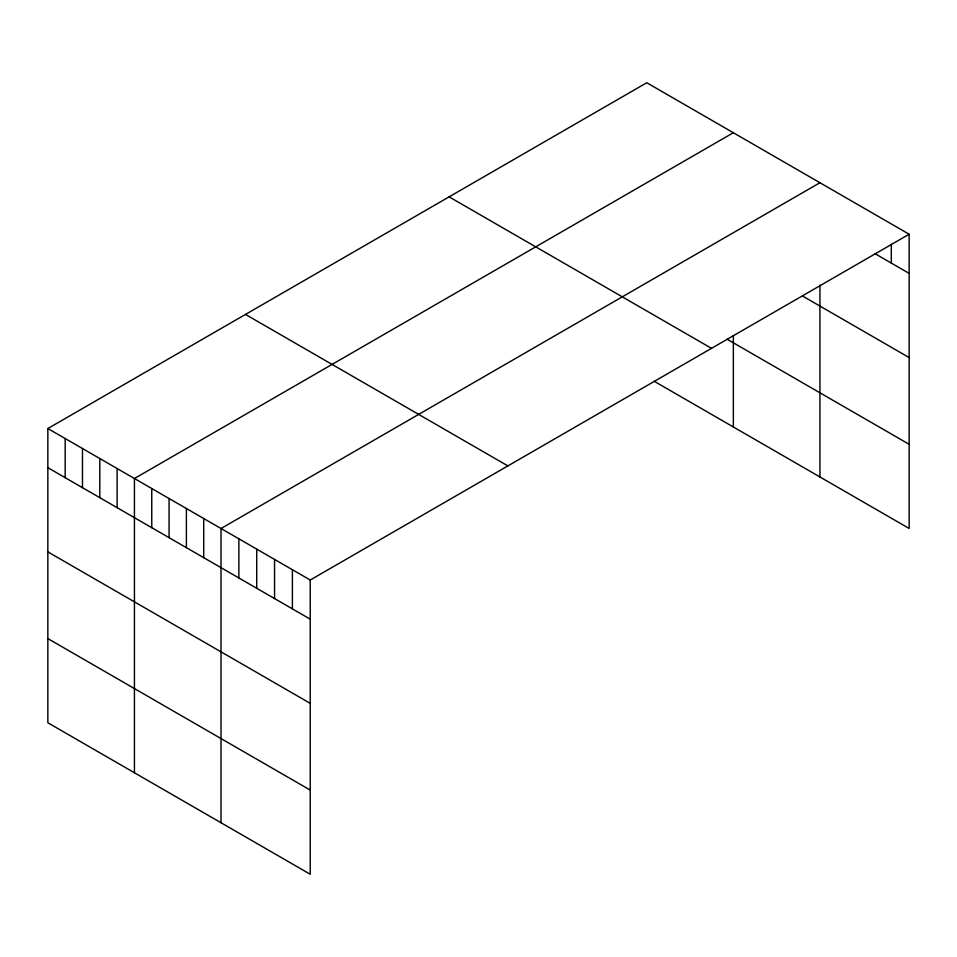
<?xml version="1.0" encoding="UTF-8"?>
<svg xmlns="http://www.w3.org/2000/svg" width="957" height="957" viewBox="0 0 957 957"><rect width="100%" height="100%" fill="white"/><g stroke="black" fill="none" stroke-linecap="round" stroke-linejoin="round"><path stroke-width="1.44" d="M909.15 234.238L310.235 580.014L310.235 874.255L47.85 722.762L47.85 428.533L646.765 82.745L909.15 234.238L909.15 528.467L654.181 381.269M733.349 132.736L134.435 478.524L134.435 772.754M819.934 182.727L221.019 528.515L221.019 822.745M874.746 253.521L909.15 273.391M802.624 296.06L909.15 357.571M727.164 339.233L909.15 444.299M449.12 196.855L711.506 348.348M245.494 314.422L507.88 465.903M47.85 428.533L310.235 580.014M47.85 467.686L310.235 619.167M47.85 551.866L310.235 703.347M47.85 638.582L310.235 790.075M891.302 244.238L891.302 263.091M819.934 285.019L819.934 476.969M733.349 335.572L733.349 426.978M292.399 569.714L292.399 608.867M274.551 559.414L274.551 598.568M256.715 549.115L256.715 588.268M238.867 538.815L238.867 577.968M203.709 518.515L203.709 557.668M186.388 508.514L186.388 547.667M169.078 498.513L169.078 537.667M151.756 488.513L151.756 527.678M117.125 468.523L117.125 507.677M99.803 458.523L99.803 497.676M82.481 448.522L82.481 487.675M65.172 438.521L65.172 477.687"/></g></svg>
